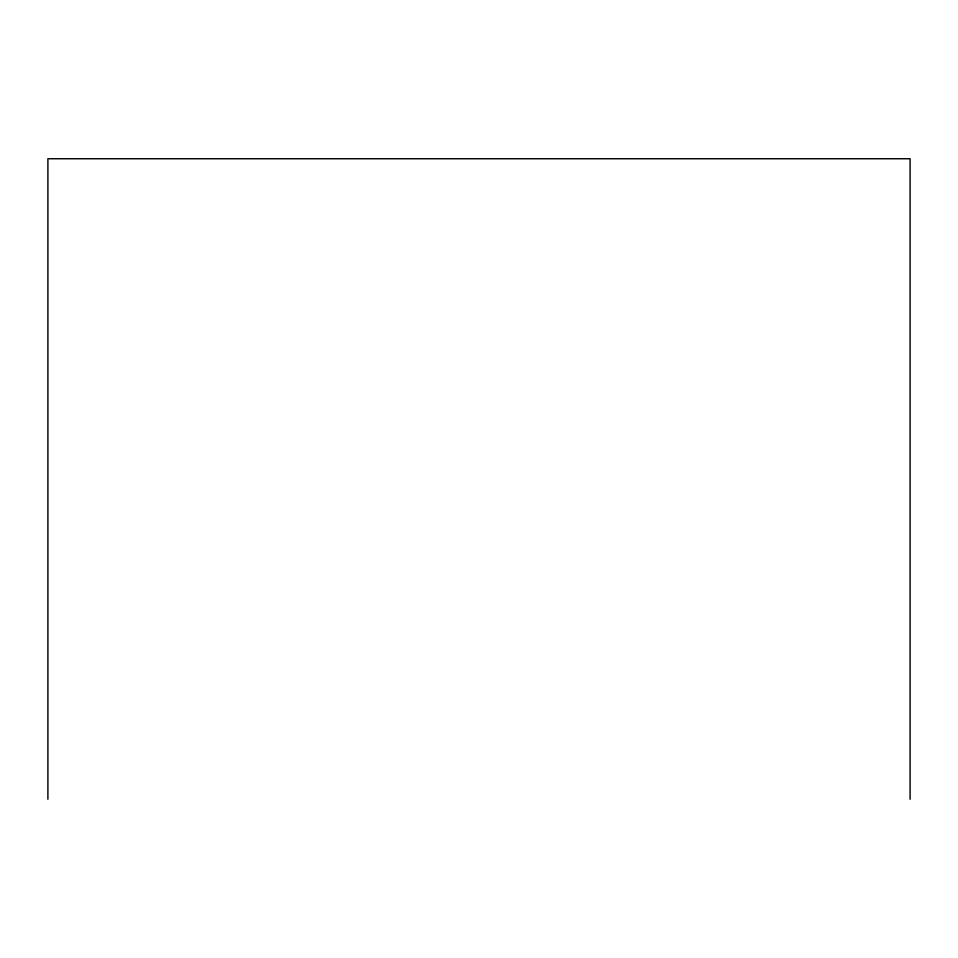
<?xml version="1.0" encoding="UTF-8"?>
<svg xmlns="http://www.w3.org/2000/svg" width="958" height="958" viewBox="0 0 958 958"><rect width="100%" height="100%" fill="white"/><g stroke="black" fill="none" stroke-linecap="round" stroke-linejoin="round"><path stroke-width="1.44" d="M910.1 799.259L910.1 158.741L47.9 158.741L47.9 799.259"/></g></svg>
